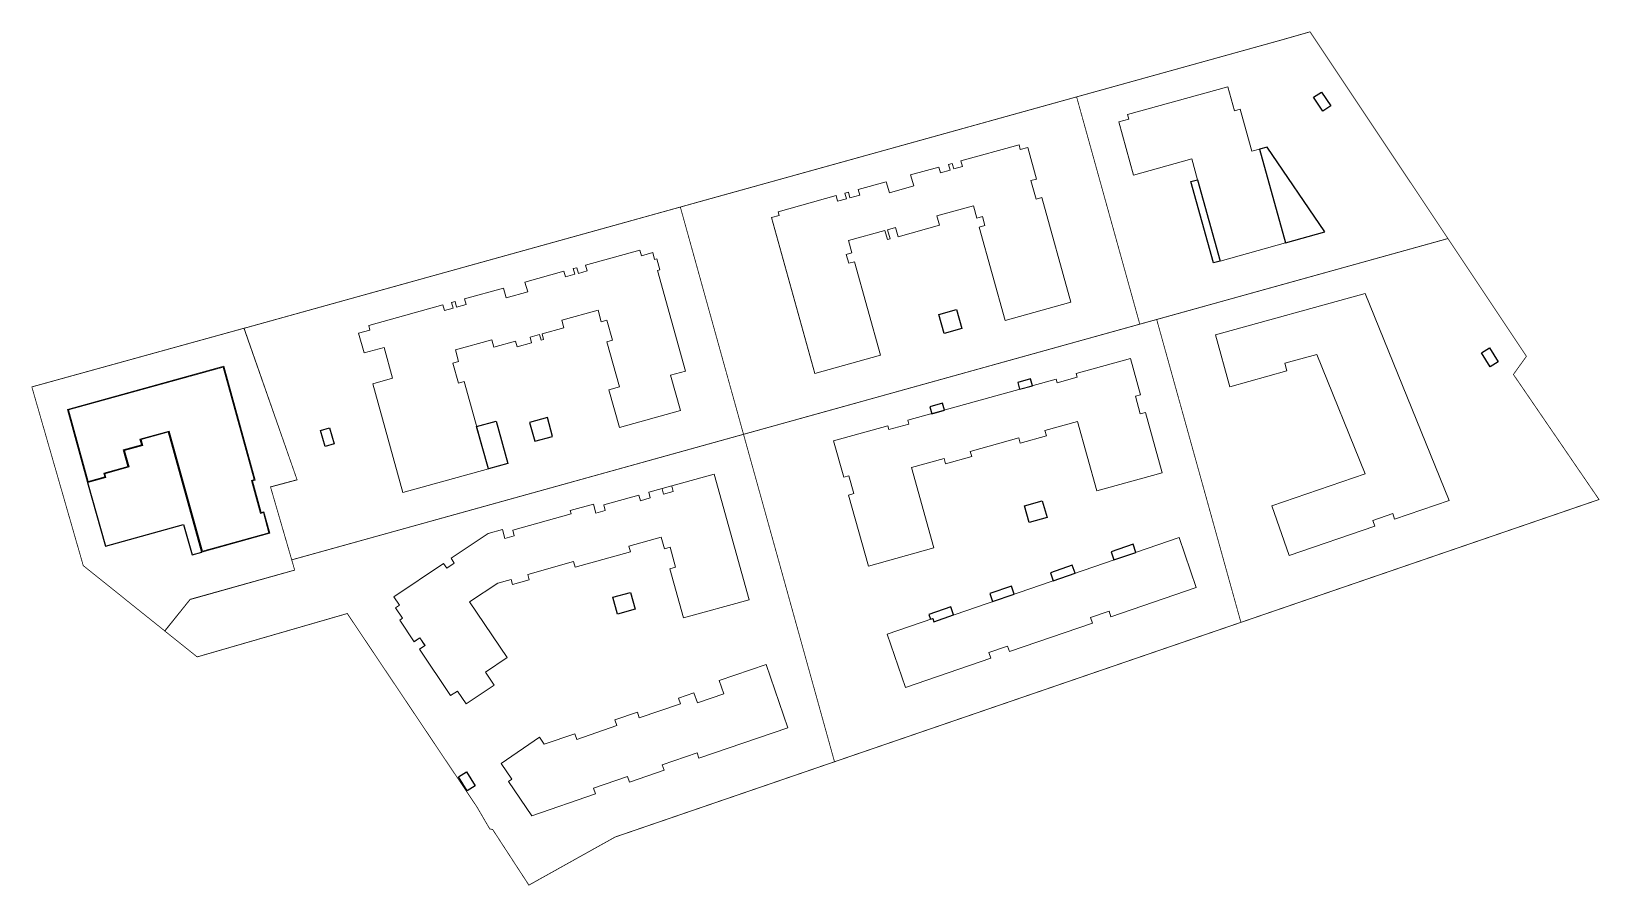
# Model space of a CAD drawing. Header units: metres. Extents: x -128 to 275, y 0 to 219.
import ezdxf

# ---------------------------------------------------------------- set-up
doc = ezdxf.new("R2010")
doc.units = ezdxf.units.M
doc.linetypes.add('DASHDOT', pattern=[25.4, 12.7, -6.35, 0, -6.35])
doc.layers.add('A-budynki', color=4, linetype='Continuous', lineweight=0)
doc.layers.add('G-granice działek', color=6, linetype='DASHDOT', lineweight=0, true_color=0xff0fff)

msp = doc.modelspace()

# ---------------------------------------------------------------- linework, layer by layer
for points in [[(203.45, 203.61), (205.84, 200.09), (203.85, 198.74), (201.45, 202.26)], [(194.27, 164.91), (204.37, 167.72), (189.54, 189.5), (187.59, 188.96)], [(169.9, 180.63), (171.64, 181.11), (177.44, 160.23), (175.71, 159.75)], [(105.22, 146.5), (109.78, 147.76), (111.12, 142.93), (106.57, 141.66)], [(246.58, 137.93), (248.82, 134.31), (246.78, 133.04), (244.53, 136.66)], [(128.78, 129.98), (125.48, 129.06), (125.97, 127.31), (129.27, 128.22)], [(106.21, 123.71), (102.92, 122.79), (103.41, 121.04), (106.7, 121.95)], [(-5.38, 108.28), (-10.38, 106.89), (-13.41, 117.74), (-8.41, 119.13)], [(6.1, 115.21), (4.76, 120.05), (0.2, 118.78), (1.54, 113.94)], [(-92.48, 116.35), (-99.6, 114.38), (-99.19, 112.87), (-103.87, 111.58), (-102.7, 107.35), (-108.91, 105.62), (-108.65, 104.66), (-113.27, 103.38), (-108.73, 87.03), (-88.65, 92.61), (-86.48, 84.8), (-83.94, 85.51)], [(127.25, 97.42), (131.81, 98.69), (133.01, 94.37), (128.45, 93.11)], [(155.8, 85.44), (155.1, 87.5), (149.48, 85.57), (150.18, 83.51)], [(139.49, 82.14), (133.87, 80.21), (134.58, 78.15), (140.2, 80.08)], [(124.62, 74.73), (123.92, 76.79), (118.3, 74.86), (119, 72.8)], [(21.53, 73.89), (26.08, 75.15), (27.28, 70.84), (22.73, 69.57)], [(108.31, 71.43), (102.68, 69.49), (103.1, 68.29), (103.68, 68.48), (103.97, 67.63), (109.02, 69.37)]]:
    msp.add_lwpolyline(points, close=True)
at = {"elevation": 0}
for points in [[(-52.33, 112.65), (-53.47, 116.75), (-51.15, 117.4), (-50.01, 113.29)], [(-16.01, 29.09), (-13.77, 25.47), (-15.82, 24.2), (-18.06, 27.82)]]:
    msp.add_lwpolyline(points, close=True, dxfattribs=at)
at = {"layer": 'A-budynki'}
for points in [[(179.46, 204.98), (153.71, 197.82), (154.03, 196.66), (151.43, 195.94), (155.22, 182.29), (170.16, 186.44), (171.64, 181.11), (171.64, 181.11), (177.44, 160.23), (194.27, 164.91), (187.59, 188.96), (185.57, 188.4), (184.97, 190.56), (184.97, 190.56), (182.57, 199.2), (181.18, 198.81)], [(122.3, 144.95), (139.13, 149.63), (131.66, 176.5), (130.19, 176.09), (128.86, 180.88), (130.33, 181.29), (128.08, 189.4), (126.16, 188.87), (125.83, 190.07), (110.91, 185.93), (111.31, 184.48), (109.07, 183.86), (108.67, 185.3), (107.76, 185.05), (108.16, 183.6), (105.63, 182.9), (105.23, 184.35), (98.01, 182.34), (98.8, 179.51), (92.54, 177.77), (91.75, 180.6), (84.54, 178.6), (84.94, 177.15), (82.41, 176.45), (82.01, 177.89), (81.1, 177.64), (81.5, 176.2), (79.26, 175.57), (78.86, 177.02), (63.99, 172.88), (64.26, 171.92), (62.29, 171.38), (73.41, 131.36), (90.24, 136.04), (83.57, 160.05), (82.13, 159.65), (81.49, 161.92), (82.94, 162.32), (82.06, 165.48), (91.41, 168.08), (92.06, 165.72), (92.71, 165.9), (92.05, 168.26), (94.15, 168.84), (94.81, 166.48), (105.43, 169.43), (104.77, 171.8), (114.12, 174.39), (114.99, 171.23), (116.44, 171.63), (117.07, 169.36), (115.63, 168.96)], [(31.79, 162.38), (28.89, 161.57), (28.49, 163.02), (14.55, 159.15), (14.95, 157.7), (12.7, 157.07), (12.3, 158.52), (11.41, 158.27), (11.82, 156.83), (9.37, 156.15), (8.97, 157.59), (-1.01, 154.82), (-0.3, 152.28), (-5.82, 150.74), (-6.53, 153.29), (-16.5, 150.52), (-16.1, 149.07), (-18.54, 148.39), (-18.95, 149.84), (-19.83, 149.59), (-19.43, 148.14), (-21.68, 147.52), (-22.09, 148.96), (-41.13, 143.67), (-40.82, 142.52), (-43.71, 141.72), (-42.29, 136.63), (-37.19, 138.05), (-34.99, 130.15), (-40.1, 128.73), (-32.33, 100.79), (-10.39, 106.89), (-16.62, 129.31), (-18.07, 128.91), (-19.5, 134.04), (-18.05, 134.44), (-18.88, 137.43), (-9.55, 140.02), (-9.01, 138.08), (-3.43, 139.63), (-3.02, 138.18), (0.7, 139.22), (0.3, 140.66), (2.74, 141.34), (3.14, 139.9), (3.79, 140.08), (3.39, 141.52), (8.97, 143.07), (8.43, 145.02), (17.76, 147.61), (18.59, 144.63), (20.04, 145.03), (21.46, 139.89), (20.02, 139.49), (23.23, 127.93), (20.53, 127.18), (23.23, 117.48), (38.9, 121.83), (36.39, 130.89), (40.24, 131.96), (33.06, 157.82), (33.63, 157.98), (32.86, 160.78), (32.28, 160.62)], [(214.71, 151.93), (176.29, 141.25), (179.98, 127.96), (194.62, 132.03), (194.08, 133.98), (202.29, 136.26), (214.69, 105.61), (190.76, 97.39), (195.14, 84.63), (217.16, 92.19), (216.67, 93.63), (221.76, 95.38), (222.25, 93.94), (236.23, 98.74)], [(154.45, 135.22), (140.51, 131.35), (140.77, 130.38), (135.64, 128.96), (135.37, 129.92), (97.3, 119.34), (97.57, 118.38), (92.44, 116.95), (92.17, 117.91), (78.23, 114.04), (80.82, 104.72), (82.16, 105.1), (83.43, 100.54), (82.08, 100.16), (87.16, 81.89), (103.99, 86.56), (98.26, 107.18), (106.6, 109.5), (106.97, 108.15), (113.69, 110.02), (113.31, 111.37), (125.77, 114.83), (126.15, 113.48), (132.86, 115.35), (132.49, 116.69), (140.82, 119.01), (145.77, 101.19), (162.61, 105.86), (158.3, 121.35), (156.95, 120.97), (155.69, 125.53), (157.04, 125.9)], [(56.55, 73.28), (47.59, 105.52), (30.76, 100.85), (31.16, 99.4), (28.65, 98.7), (28.25, 100.15), (19.2, 97.63), (19.6, 96.19), (17.2, 95.52), (16.55, 97.83), (10.6, 96.18), (10.85, 95.31), (-4.16, 91.14), (-3.76, 89.7), (-6.17, 89.03), (-6.81, 91.34), (-10.49, 90.31), (-19.99, 83.91), (-19.15, 82.67), (-21.08, 81.37), (-21.92, 82.61), (-34.66, 74.01), (-33.23, 71.9), (-34.23, 71.23), (-32.41, 68.53), (-33.16, 68.03), (-29.43, 62.5), (-27.99, 63.47), (-26.68, 61.52), (-28.11, 60.55), (-20.09, 48.66), (-18.35, 49.83), (-16.11, 46.52), (-8.92, 51.36), (-11.16, 54.68), (-5.61, 58.43), (-15.22, 72.69), (-8.01, 77.55), (-4.59, 78.5), (-4.22, 77.15), (0.09, 78.34), (-0.31, 79.79), (11.44, 83.05), (11.85, 81.61), (26.08, 85.56), (25.67, 87.01), (33.96, 89.31), (34.79, 86.33), (36.24, 86.73), (37.66, 81.59), (36.22, 81.19), (39.72, 68.6)], [(166.93, 89.26), (103.97, 67.63), (103.68, 68.48), (91.98, 64.46), (96.68, 50.78), (118.59, 58.31), (118.1, 59.73), (122.87, 61.36), (123.35, 59.94), (144.67, 67.26), (144.18, 68.68), (148.93, 70.32), (149.42, 68.9), (171.34, 76.42)], [(60.89, 56.64), (66.47, 40.4), (43.67, 32.57), (43.18, 33.99), (34.2, 30.91), (34.69, 29.49), (25.83, 26.44), (25.34, 27.86), (16.61, 24.86), (17.1, 23.44), (0.72, 17.82), (-5.24, 26.64), (-4.41, 27.2), (-7.15, 31.26), (2.76, 37.95), (3.95, 36.18), (11.8, 38.87), (12.3, 37.41), (22.59, 40.95), (22.09, 42.41), (27.85, 44.39), (28.35, 42.93), (38.88, 46.54), (38.38, 48), (42.36, 49.37), (43.25, 46.78), (50.05, 49.11), (48.89, 52.52)]]:
    msp.add_lwpolyline(points, close=True, dxfattribs=at)
at = {"layer": 'A-budynki', "elevation": 1.33}
for points in [[(-78.35, 133.23), (-118.46, 122.12), (-113.27, 103.38), (-108.65, 104.66), (-108.91, 105.62), (-102.7, 107.35), (-103.87, 111.58), (-99.19, 112.87), (-99.6, 114.38), (-92.48, 116.35), (-83.94, 85.51), (-66.48, 90.34), (-68.01, 95.88), (-68.74, 95.67), (-70.99, 103.78), (-70.25, 103.98)], [(-78.49, 132.98), (-118.22, 121.99), (-113.13, 103.63), (-108.89, 104.8), (-109.16, 105.76), (-102.94, 107.48), (-104.12, 111.72), (-99.43, 113.01), (-99.85, 114.52), (-92.34, 116.59), (-83.8, 85.75), (-66.72, 90.48), (-68.15, 95.63), (-68.88, 95.43), (-71.23, 103.92), (-70.5, 104.12)]]:
    msp.add_lwpolyline(points, close=True, dxfattribs=at)
at = {"layer": 'A-budynki'}
for points in [[(34.18, 101.78), (34.57, 100.38), (37.05, 101.07), (36.66, 102.47)], [(-29.42, 62.52), (-27.99, 63.49), (-26.66, 61.51), (-28.09, 60.55)]]:
    msp.add_lwpolyline(points, dxfattribs=at)
at = {"layer": 'G-granice działek', "ltscale": 0.1, "const_width": 0.2}
for points in [[(235.93, 166), (200.53, 219.08), (192.66, 216.83), (140.61, 202.37), (156.83, 144.02), (161.17, 145.22)], [(140.61, 202.37), (38.88, 174.09), (55.1, 115.74), (156.83, 144.02)], [(55.1, 115.74), (38.88, 174.09), (-26.94, 155.8), (-73.15, 142.95), (-59.5, 104.05), (-66.32, 102.22), (-60.88, 83.51)], [(161.17, 145.22), (182.79, 67.46), (274.72, 99), (252.74, 131.11), (256.09, 135.77), (235.93, 166)], [(156.83, 144.02), (55.1, 115.74), (78.46, 31.67), (174.82, 64.73), (182.79, 67.46), (161.17, 145.22)], [(-127.6, 127.91), (-73.11, 142.98), (-59.51, 104.07), (-66.33, 102.24), (-60.12, 80.88), (-86.98, 73.37), (-93.5, 65.28), (-114.4, 82.03), (-120.19, 102.18)], [(-60.88, 83.51), (-60.12, 80.88), (-86.95, 73.33), (-93.44, 65.22), (-85.15, 58.59), (-46.62, 69.73), (-13.32, 20.05), (-10.04, 14.42), (-9.3, 14.28), (0, 0), (22.13, 12.34), (78.46, 31.67), (55.1, 115.74)]]:
    msp.add_lwpolyline(points, close=True, dxfattribs=at)

doc.saveas('drawing.dxf')
